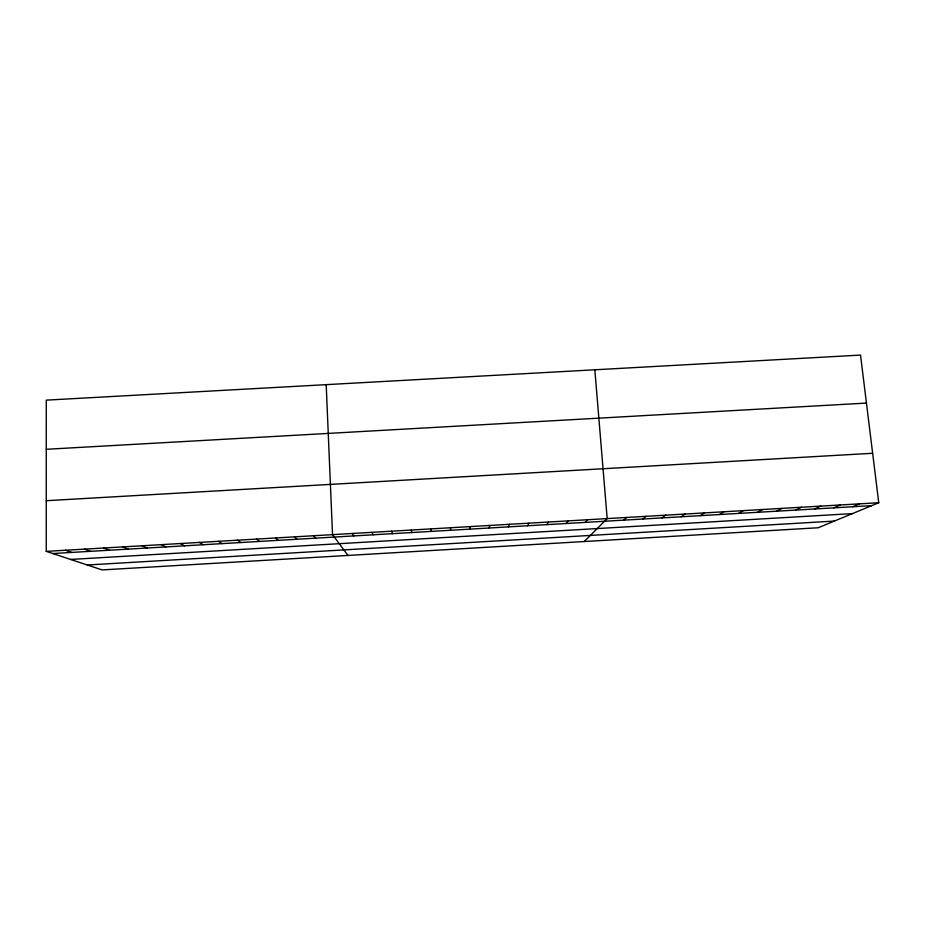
<?xml version="1.0" encoding="UTF-8"?>
<svg xmlns="http://www.w3.org/2000/svg" width="925" height="925" viewBox="0 0 925 925"><rect width="100%" height="100%" fill="white"/><g stroke="black" fill="none" stroke-linecap="round" stroke-linejoin="round"><path stroke-width="1.39" d="M46.25 551.369L46.273 400.143L860.516 355.084L878.75 502.726L818.209 527.759L102.132 569.916L46.25 551.369L878.75 502.726M450.487 530.279L450.614 527.736M469.796 529.146L470.235 526.591M489.082 528.013L489.845 525.446M508.357 526.892L509.444 524.302M527.62 525.758L529.019 523.157M546.86 524.637L548.583 522.012M566.088 523.515L568.135 520.879M585.305 522.394L587.664 519.734M584.242 541.53L607.182 518.59L594.833 369.78M623.693 520.139L626.676 517.457M642.852 519.018L646.159 516.312M662.011 517.908L665.63 515.179M681.147 516.786L685.09 514.034M700.271 515.664L704.526 512.901M719.384 514.543L723.94 511.768M738.474 513.433L743.353 510.635M757.552 512.311L762.743 509.502M776.607 511.201L782.111 508.368M795.662 510.091L801.466 507.235M814.694 508.97L820.81 506.114M833.702 507.86L840.143 504.981M852.711 506.75L859.452 503.847M52.771 553.532L871.697 505.64M70.566 559.44L852.434 513.606M87.285 564.99L834.327 521.087M46.262 449.296L866.447 403.08M46.262 500.703L872.645 453.273M65.444 550.248L71.641 552.433M84.614 549.126L90.5 551.335M103.773 548.005L109.347 550.225M122.921 546.895L128.17 549.126M142.045 545.773L146.983 548.028M161.158 544.652L165.783 546.929M180.259 543.542L184.572 545.831M199.349 542.42L203.338 544.732M218.416 541.31L222.093 543.634M237.471 540.2L240.835 542.536M256.514 539.078L259.567 541.437M275.534 537.968L278.275 540.35M294.543 536.858L296.971 539.252M313.54 535.748L315.656 538.165M347.973 555.439L332.526 534.638L326.19 384.65M352.24 533.494L353.72 535.933M371.954 532.337L373.11 534.8M391.633 531.193L392.478 533.667M411.313 530.037L411.822 532.534M430.969 528.892L431.166 531.401"/></g></svg>
